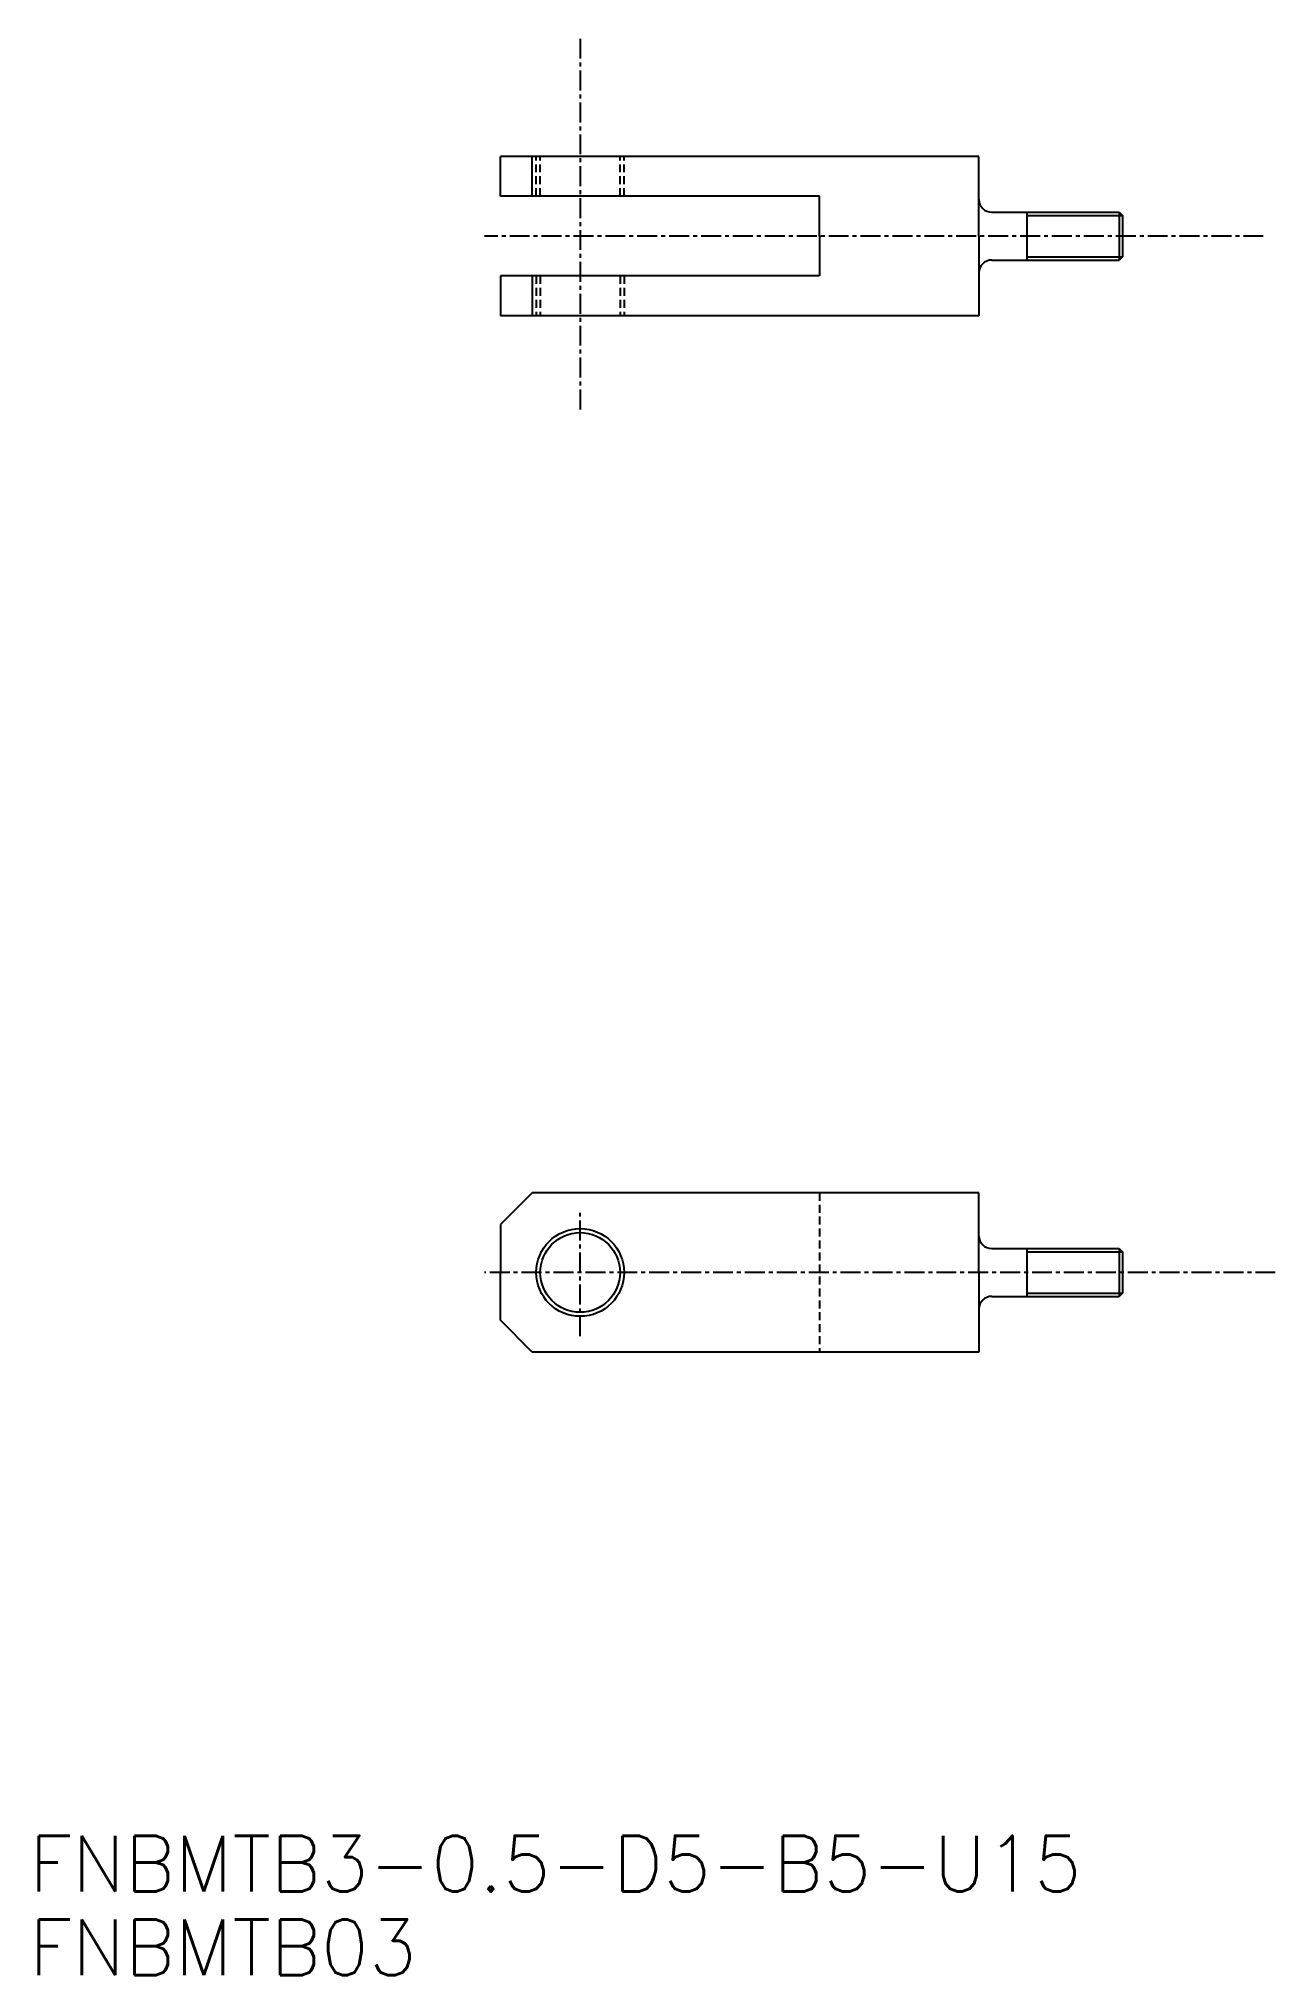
# Model space of a CAD drawing. Extents: x 1 to 79, y 1 to 122.
import ezdxf

# ---------------------------------------------------------------- set-up
doc = ezdxf.new("R2010")
doc.units = 0
doc.linetypes.add('CENTER', pattern=[2, 1.25, -0.25, 0.25, -0.25])
doc.linetypes.add('DASHED', pattern=[0.75, 0.5, -0.25])
doc.layers.get('0').update_dxf_attribs({"linetype": 'CONTINUOUS'})
doc.layers.add('CENTER', color=1, linetype='CENTER')
doc.styles.get("Standard").update_dxf_attribs({"font": 'txt.shx', "bigfont": 'extfont.shx'})

msp = doc.modelspace()

# ---------------------------------------------------------------- linework, layer by layer
at = {"color": 7, "linetype": 'CONTINUOUS'}
for p, q in [((60, 115), (30, 115)), ((30, 112.5), (30, 115)), ((32, 112.5), (32, 115)), ((60, 110), (60, 115)), ((50, 112.5), (30, 112.5)), ((50, 110), (50, 112.5)), ((60.8, 111.5), (68.8, 111.5)), ((68.8, 111.5), (68.8, 108.5)), ((68.8, 111.5), (69, 111.3)), ((69, 111.3), (69, 108.7)), ((50, 110), (50, 107.5)), ((60, 110), (60, 105)), ((60.8, 108.5), (68.8, 108.5)), ((69, 108.7), (68.8, 108.5)), ((50, 107.5), (30, 107.5)), ((30, 107.5), (30, 105)), ((32, 107.5), (32, 105)), ((60, 105), (30, 105)), ((32, 50), (30, 48)), ((60, 50), (32, 50)), ((60, 45), (60, 50)), ((30, 48), (30, 45)), ((60.8, 46.5), (68.8, 46.5)), ((68.8, 46.5), (68.8, 43.5)), ((68.8, 46.5), (69, 46.3)), ((69, 46.3), (69, 43.7)), ((30, 42), (30, 45)), ((60, 45), (60, 40)), ((60.8, 43.5), (68.8, 43.5)), ((69, 43.7), (68.8, 43.5)), ((32, 40), (30, 42)), ((60, 40), (32, 40))]:
    msp.add_line(p, q, dxfattribs=at)
at = {"color": 3, "linetype": 'DASHED'}
for p, q in [((32.25, 112.5), (32.25, 115)), ((32.5, 112.5), (32.5, 115)), ((37.5, 112.5), (37.5, 115)), ((37.75, 112.5), (37.75, 115)), ((32.25, 107.5), (32.25, 105)), ((32.5, 107.5), (32.5, 105)), ((37.5, 107.5), (37.5, 105)), ((37.75, 107.5), (37.75, 105)), ((50, 50), (50, 40))]:
    msp.add_line(p, q, dxfattribs=at)
at = {"color": 3}
for p, q in [((63, 111.5), (63, 108.5)), ((63, 111.3), (69, 111.3)), ((63, 108.7), (69, 108.7)), ((63, 46.5), (63, 43.5)), ((63, 46.3), (69, 46.3)), ((63, 43.7), (69, 43.7))]:
    msp.add_line(p, q, dxfattribs=at)
at = {"color": 7, "linetype": 'CONTINUOUS'}
for radius in [2.75, 2.5]:
    msp.add_circle((35, 45), radius, dxfattribs=at)
for centre, start, end in [((60.8, 112.3), 180, 270), ((60.8, 107.7), 90, 180), ((60.8, 47.3), 180, 270), ((60.8, 42.7), 90, 180)]:
    msp.add_arc(centre, 0.8, start, end, dxfattribs=at)
at = {"layer": 'CENTER', "color": 1, "linetype": 'CENTER'}
for p, q in [((35, 122.38), (35, 99)), ((77.83, 110), (29, 110)), ((35, 41), (35, 48.77)), ((78.58, 45), (29, 45))]:
    msp.add_line(p, q, dxfattribs=at)

# ---------------------------------------------------------------- texts
at = {"color": 7, "linetype": 'CONTINUOUS'}
for s, p in [('FNBMTB3-0.5-D5-B5-U15', (0.45, 6.17)), ('FNBMTB03', (0.45, 0.92))]:
    msp.add_text(s, height=3.5, dxfattribs=at).set_placement(p)

doc.saveas('drawing.dxf')
